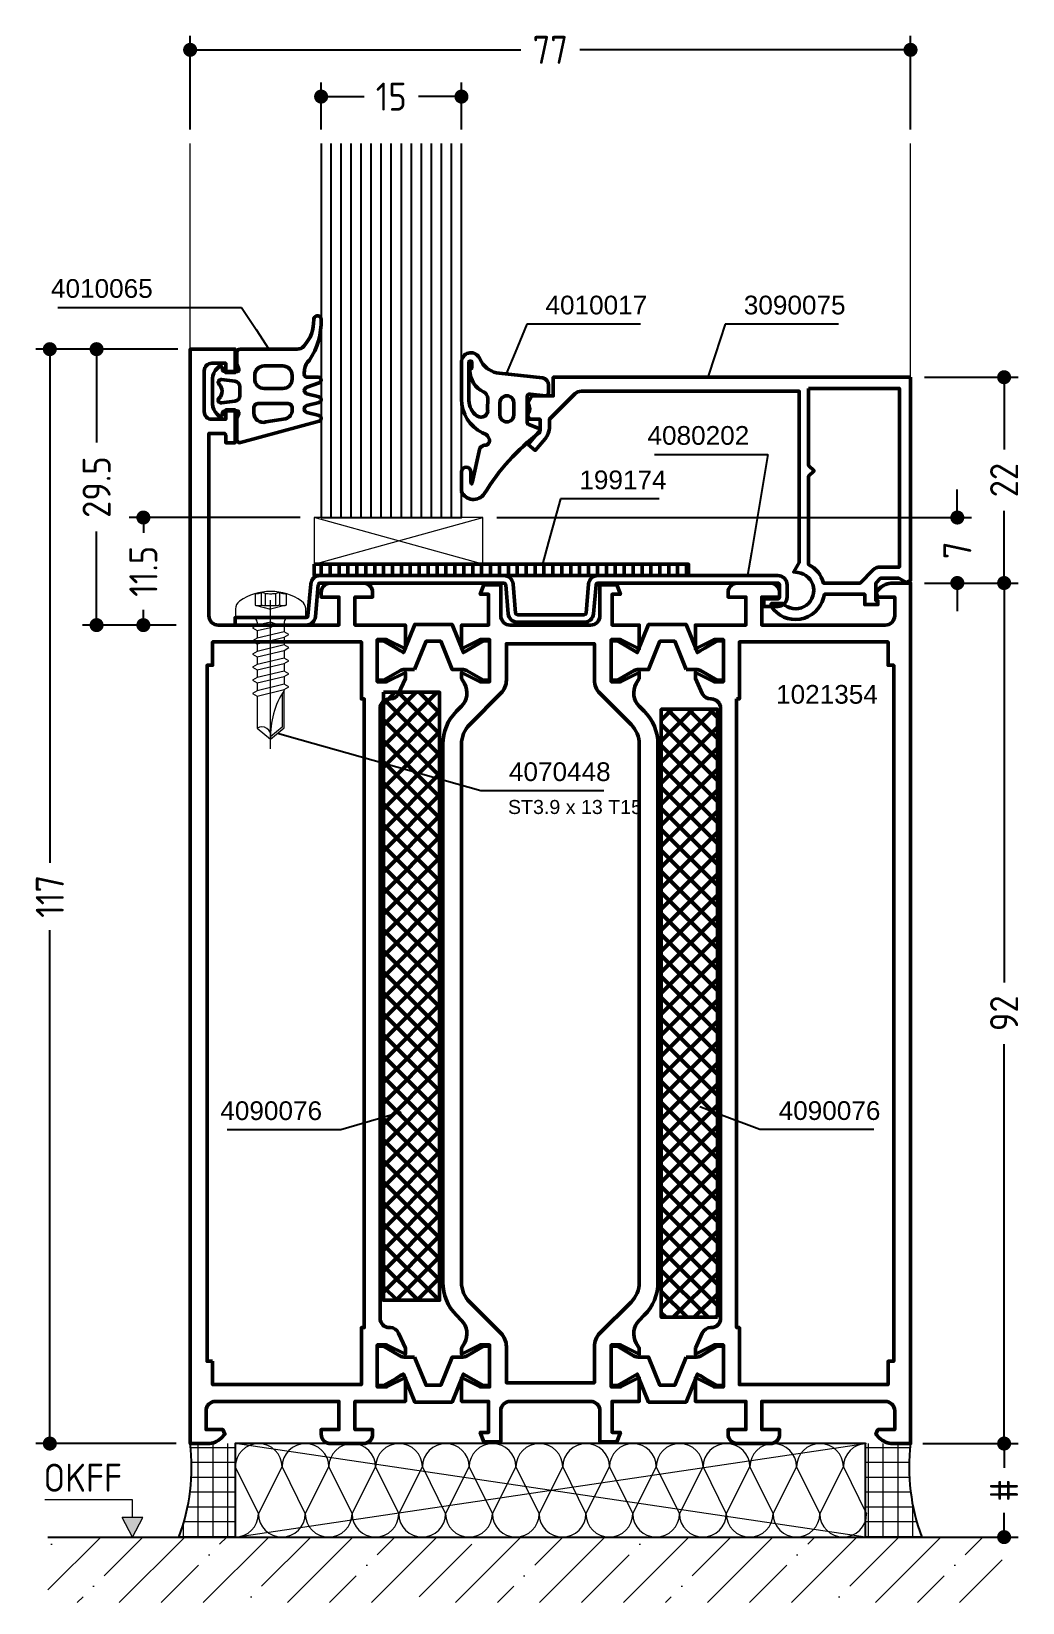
# Model space of a CAD drawing. Header units: millimetres. Extents: x 52 to 158, y 56 to 224.
import ezdxf

# ---------------------------------------------------------------- set-up
doc = ezdxf.new("R2010")
doc.units = ezdxf.units.MM
doc.linetypes.add('CENTER', pattern=[50.8, 31.75, -6.35, 6.35, -6.35])
doc.linetypes.add('HIDDEN', pattern=[9.525, 6.35, -3.175])
for name, color, linetype, lineweight in [('AM_5', 3, 'Continuous', 25), ('AM_C', 50, 'Continuous', 50), ('AM_S', 80, 'Continuous', 50), ('Cent3', 70, 'CENTER', 18), ('CHide4', 10, 'HIDDEN', 13), ('Cont2', 2, 'Continuous', 25), ('Cont3', 70, 'Continuous', 18), ('Cont4', 10, 'Continuous', 13)]:
    doc.layers.add(name, color=color, linetype=linetype, lineweight=lineweight)
doc.styles.add('HBS_DIMTEXTSTYLE', font='isocp.shx')
doc.styles.add('SWISSL', font='swissl.ttf')
doc.dimstyles.new('Konstruktionsschnitt 1-1$0', dxfattribs={"dimscale": 0, "dimtxt": 3, "dimasz": 1.5, "dimexe": 1.5, "dimexo": 1.5, "dimgap": 1.5, "dimtad": 0, "dimdsep": 46, "dimtxsty": 'HBS_DIMTEXTSTYLE', "dimblk": 'PUNKT', "dimcen": 0, "dimclrd": 3, "dimclre": 3, "dimclrt": 2, "dimadec": 1, "dimazin": 2, "dimtfac": 0.7, "dimtofl": 0, "dimtmove": 0, "dimatfit": 3, "dimfxl": 0, "dimtolj": 1, "dimtzin": 0, "dimarcsym": 0})

# ---------------------------------------------------------------- blocks, each defined once
blk = doc.blocks.new('ws4070448')
at = {"layer": 'Cent3', "ltscale": 0.5}
blk.add_lwpolyline([(0, -14.02), (0, 3.79)], dxfattribs=at)
at = {"layer": 'CHide4', "ltscale": 0.3}
for p, q in [((-0.97, 1.33), (-0.97, 2.72)), ((-0.56, 1.33), (-0.56, 2.61)), ((0.56, 1.33), (0.56, 2.61)), ((0.97, 1.33), (0.97, 2.72))]:
    blk.add_line(p, q, dxfattribs=at)
for points in [[(-1.65, 2.56), (-1.65, 1.33)], [(1.65, 2.56), (1.65, 1.33)], [(-1.65, 1.33), (0, 0.89)], [(1.65, 1.33), (0, 0.89)]]:
    blk.add_lwpolyline(points, dxfattribs=at)
for centre, radius, start, end in [((-1.59, 3.84), 1.28, 267.2848, 298.8872), ((0, 5.49), 2.94, 250.6988, 289.3012), ((1.59, 3.84), 1.28, 241.1128, 272.7152), ((-1.31, 2.49), 1.21, 253.6643, 286.3357), ((0, 11.41), 10.13, 264.4948, 275.5052), ((1.31, 2.49), 1.21, 253.6643, 286.3357)]:
    blk.add_arc(centre, radius, start, end, dxfattribs=at)
at = {"layer": 'Cont4'}
blk.add_lwpolyline([(3.32, 1.75, 0.314856), (-3.32, 1.75, 0.244912), (-3.75, 0.93), (-3.75, 0), (3.75, 0), (3.75, 0.93, 0.244912), (3.32, 1.75, 0.138291)], format="xyb", dxfattribs=at)
for points in [[(-1.95, -1.1), (-1.45, -1.39), (0, -1.04), (0.5, -0.67), (0, -0.47), (-1.45, -0.81)], [(-1.95, -2.5), (-1.45, -2.79), (1.45, -2.1), (1.95, -1.81), (1.45, -1.52), (-1.45, -2.21)], [(-1.95, -3.9), (-1.45, -4.19), (1.45, -3.5), (1.95, -3.21), (1.45, -2.92), (-1.45, -3.61)], [(-1.95, -5.3), (-1.45, -5.59), (1.45, -4.9), (1.95, -4.61), (1.45, -4.32), (-1.45, -5.01)], [(-1.95, -6.7), (-1.45, -6.99), (1.45, -6.3), (1.95, -6.01), (1.45, -5.72), (-1.45, -6.41)], [(-1.45, -8.39), (1.45, -7.7), (1.95, -7.41), (1.45, -7.12), (-1.45, -7.81), (-1.95, -8.1)]]:
    blk.add_lwpolyline(points, close=True, dxfattribs=at)
for points in [[(-1.45, -0.5), (-1.45, -0.81)], [(-1.45, -1.39), (-1.45, -2.21)], [(-1.45, -1.39), (-1.45, -2.21)], [(1.45, -0.5), (1.45, -1.52)], [(-1.45, -2.79), (-1.45, -3.61)], [(1.45, -2.1), (1.45, -2.92)], [(-1.45, -4.19), (-1.45, -5.01)], [(1.45, -3.5), (1.45, -4.32)], [(1.45, -4.9), (1.45, -5.72)], [(-1.45, -5.59), (-1.45, -6.41)], [(1.45, -6.3), (1.45, -7.12)], [(-1.45, -6.99), (-1.45, -7.81)], [(-1.45, -8.38), (-1.45, -11.81), (0, -13), (1.45, -11.79), (1.45, -7.7)], [(1.24, -8.17), (1.24, -11.7), (0.03, -12.71)]]:
    blk.add_lwpolyline(points, dxfattribs=at)
for centre, radius, start, end in [((-1.95, -0.5), 0.5, 0, 90), ((1.95, -0.5), 0.5, 90, 180), ((8.74, -12.6), 8.74, 146.5114, 182.6031), ((-0.95, -12.64), 0.965, 350.682, 121.1143)]:
    blk.add_arc(centre, radius, start, end, dxfattribs=at)
blk = doc.blocks.new('PUNKT')
at = {"color": 0, "linetype": 'Continuous'}
blk.add_line((-0.5, 0), (-1, 0), dxfattribs=at)
at = {"color": 0, "linetype": 'Continuous', "const_width": 0.5}
blk.add_lwpolyline([(-0.25, 0, 1), (0.25, 0, 1)], format="xyb", close=True, dxfattribs=at)
blk = doc.blocks.new('*D6')
at = {"layer": 'AM_5', "color": 3, "lineweight": -2, "transparency": 16777216}
for p, q in [((67.56, 190.32), (52.36, 190.32)), ((53.86, 188.82), (53.86, 135.42)), ((53.86, 74.82), (53.86, 128.22)), ((67.36, 73.32), (52.36, 73.32))]:
    blk.add_line(p, q, dxfattribs=at)
at = {"layer": 'AM_5', "color": 3, "lineweight": -2, "transparency": 16777216, "xscale": 1.5, "yscale": 1.5, "zscale": 1.5}
for p, rotation in [((53.86, 190.32), 90), ((53.86, 73.32), 270)]:
    blk.add_blockref('PUNKT', p, dxfattribs=dict(at, rotation=rotation))
at = {"layer": 'AM_5', "color": 2, "transparency": 16777216, "insert": (53.86, 131.82), "char_height": 3, "attachment_point": 5, "rotation": 90, "style": 'HBS_DIMTEXTSTYLE'}
blk.add_mtext('\\A1;117', dxfattribs=at)
blk = doc.blocks.new('*D7')
at = {"layer": 'AM_5', "color": 3, "lineweight": -2, "transparency": 16777216}
for p, q in [((147.36, 165.32), (157.36, 165.32)), ((155.86, 163.82), (155.86, 122.62)), ((155.86, 74.82), (155.86, 116.02)), ((147.36, 73.32), (157.36, 73.32))]:
    blk.add_line(p, q, dxfattribs=at)
at = {"layer": 'AM_5', "color": 3, "lineweight": -2, "transparency": 16777216, "xscale": 1.5, "yscale": 1.5, "zscale": 1.5}
for p, rotation in [((155.86, 165.32), 90), ((155.86, 73.32), 270)]:
    blk.add_blockref('PUNKT', p, dxfattribs=dict(at, rotation=rotation))
at = {"layer": 'AM_5', "color": 2, "transparency": 16777216, "insert": (155.86, 119.32), "char_height": 3, "attachment_point": 5, "rotation": 90, "style": 'HBS_DIMTEXTSTYLE'}
blk.add_mtext('\\A1;92', dxfattribs=at)
blk = doc.blocks.new('*S23')
at = {"layer": 'AM_5', "color": 3}
for p, q in [((118.49, 179.07), (130.62, 179.07)), ((130.62, 179.07), (128.85, 168.59))]:
    blk.add_line(p, q, dxfattribs=at)
at = {"layer": 'AM_5', "color": 3, "linetype": 'Continuous'}
blk.add_line((128.85, 168.59), (128.43, 166.12), dxfattribs=at)
at = {"layer": 'AM_5', "color": 2, "insert": (128.62, 180.07), "char_height": 2, "attachment_point": 9, "style": 'SWISSL'}
blk.add_mtext('4080202', dxfattribs=at)
blk = doc.blocks.new('*U5', base_point=(88.14, 149.04))
for p, q in [((89.21, 149.04), (89.21, 109.04)), ((90.28, 149.04), (90.28, 109.04)), ((91.35, 149.04), (91.35, 109.04)), ((92.42, 149.04), (92.42, 109.04)), ((93.5, 149.04), (93.5, 109.04)), ((94.57, 149.04), (94.57, 109.04)), ((95.64, 149.04), (95.64, 109.04)), ((96.71, 149.04), (96.71, 109.04)), ((97.78, 149.04), (97.78, 109.04)), ((98.85, 149.04), (98.85, 109.04)), ((99.92, 149.04), (99.92, 109.04)), ((101, 149.04), (101, 109.04)), ((102.07, 149.04), (102.07, 109.04))]:
    blk.add_line(p, q)
blk.add_lwpolyline([(88.14, 109.04), (88.14, 149.04), (103.14, 149.04), (103.14, 109.04)])
blk = doc.blocks.new('*D8')
at = {"layer": 'AM_5', "color": 3, "lineweight": -2, "transparency": 16777216}
for p, q in [((82.86, 213.82), (82.86, 218.82)), ((97.86, 213.82), (97.86, 218.82)), ((84.36, 217.32), (87.45, 217.32)), ((96.36, 217.32), (93.28, 217.32))]:
    blk.add_line(p, q, dxfattribs=at)
at = {"layer": 'AM_5', "color": 3, "lineweight": -2, "transparency": 16777216, "xscale": 1.5, "yscale": 1.5, "zscale": 1.5, "rotation": 180}
blk.add_blockref('PUNKT', (82.86, 217.32), dxfattribs=at)
at = {"layer": 'AM_5', "color": 3, "lineweight": -2, "transparency": 16777216, "xscale": 1.5, "yscale": 1.5, "zscale": 1.5}
blk.add_blockref('PUNKT', (97.86, 217.32), dxfattribs=at)
at = {"layer": 'AM_5', "color": 2, "transparency": 16777216, "insert": (90.36, 217.32), "char_height": 3, "attachment_point": 5, "style": 'HBS_DIMTEXTSTYLE'}
blk.add_mtext('\\A1;15', dxfattribs=at)
blk = doc.blocks.new('*D9')
at = {"layer": 'AM_5', "color": 3, "lineweight": -2, "transparency": 16777216}
for p, q in [((68.86, 213.82), (68.86, 223.82)), ((145.86, 213.82), (145.86, 223.82)), ((70.36, 222.32), (104.21, 222.32)), ((144.36, 222.32), (110.51, 222.32))]:
    blk.add_line(p, q, dxfattribs=at)
at = {"layer": 'AM_5', "color": 3, "lineweight": -2, "transparency": 16777216, "xscale": 1.5, "yscale": 1.5, "zscale": 1.5, "rotation": 180}
blk.add_blockref('PUNKT', (68.86, 222.32), dxfattribs=at)
at = {"layer": 'AM_5', "color": 3, "lineweight": -2, "transparency": 16777216, "xscale": 1.5, "yscale": 1.5, "zscale": 1.5}
blk.add_blockref('PUNKT', (145.86, 222.32), dxfattribs=at)
at = {"layer": 'AM_5', "color": 2, "transparency": 16777216, "insert": (107.36, 222.32), "char_height": 3, "attachment_point": 5, "style": 'HBS_DIMTEXTSTYLE'}
blk.add_mtext('\\A1;77', dxfattribs=at)
blk = doc.blocks.new('*D10')
at = {"layer": 'AM_5', "color": 3, "lineweight": -2, "transparency": 16777216}
for p, q in [((150.86, 173.82), (150.86, 175.32)), ((101.63, 172.32), (152.36, 172.32)), ((147.36, 165.32), (152.36, 165.32)), ((150.86, 163.82), (150.86, 162.32))]:
    blk.add_line(p, q, dxfattribs=at)
at = {"layer": 'AM_5', "color": 3, "lineweight": -2, "transparency": 16777216, "xscale": 1.5, "yscale": 1.5, "zscale": 1.5}
for p, rotation in [((150.86, 172.32), 270), ((150.86, 165.32), 90)]:
    blk.add_blockref('PUNKT', p, dxfattribs=dict(at, rotation=rotation))
at = {"layer": 'AM_5', "color": 2, "transparency": 16777216, "insert": (150.86, 168.82), "char_height": 3, "attachment_point": 5, "rotation": 90, "style": 'HBS_DIMTEXTSTYLE'}
blk.add_mtext('\\A1;7', dxfattribs=at)
blk = doc.blocks.new('*D11')
at = {"layer": 'AM_5', "color": 3, "lineweight": -2, "transparency": 16777216}
for p, q in [((147.36, 187.32), (157.36, 187.32)), ((155.86, 185.82), (155.86, 179.6)), ((155.86, 166.82), (155.86, 173.04)), ((147.36, 165.32), (157.36, 165.32))]:
    blk.add_line(p, q, dxfattribs=at)
at = {"layer": 'AM_5', "color": 3, "lineweight": -2, "transparency": 16777216, "xscale": 1.5, "yscale": 1.5, "zscale": 1.5}
for p, rotation in [((155.86, 187.32), 90), ((155.86, 165.32), 270)]:
    blk.add_blockref('PUNKT', p, dxfattribs=dict(at, rotation=rotation))
at = {"layer": 'AM_5', "color": 2, "transparency": 16777216, "insert": (155.86, 176.32), "char_height": 3, "attachment_point": 5, "rotation": 90, "style": 'HBS_DIMTEXTSTYLE'}
blk.add_mtext('\\A1;22', dxfattribs=at)
blk = doc.blocks.new('*S24')
at = {"layer": 'AM_5', "color": 3}
for p, q in [((108.46, 174.32), (107.18, 169.73)), ((118.98, 174.32), (108.46, 174.32))]:
    blk.add_line(p, q, dxfattribs=at)
at = {"layer": 'AM_5', "color": 3, "linetype": 'Continuous'}
blk.add_line((107.18, 169.73), (106.51, 167.32), dxfattribs=at)
at = {"layer": 'AM_5', "color": 2, "insert": (110.46, 175.32), "char_height": 2, "attachment_point": 7, "style": 'SWISSL'}
blk.add_mtext('199174', dxfattribs=at)
blk = doc.blocks.new('*S25')
at = {"layer": 'AM_5', "color": 3}
for p, q in [((104.84, 193.01), (103.59, 189.98)), ((116.99, 193.01), (104.84, 193.01))]:
    blk.add_line(p, q, dxfattribs=at)
at = {"layer": 'AM_5', "color": 3, "linetype": 'Continuous'}
blk.add_line((103.59, 189.98), (102.64, 187.67), dxfattribs=at)
at = {"layer": 'AM_5', "color": 2, "insert": (106.84, 194.01), "char_height": 2, "attachment_point": 7, "style": 'SWISSL'}
blk.add_mtext('4010017', dxfattribs=at)
blk = doc.blocks.new('*S26')
at = {"layer": 'AM_5', "color": 3}
for p, q in [((126.04, 193.01), (124.96, 189.7)), ((138.17, 193.01), (126.04, 193.01))]:
    blk.add_line(p, q, dxfattribs=at)
at = {"layer": 'AM_5', "color": 3, "linetype": 'Continuous'}
blk.add_line((124.96, 189.7), (124.18, 187.32), dxfattribs=at)
at = {"layer": 'AM_5', "color": 2, "insert": (128.04, 194.01), "char_height": 2, "attachment_point": 7, "style": 'SWISSL'}
blk.add_mtext('3090075', dxfattribs=at)
blk = doc.blocks.new('*S27')
at = {"layer": 'AM_5', "color": 3}
for p, q in [((54.73, 194.78), (74.36, 194.78)), ((74.36, 194.78), (75.91, 192.41))]:
    blk.add_line(p, q, dxfattribs=at)
at = {"layer": 'AM_5', "color": 3, "linetype": 'Continuous'}
blk.add_line((75.91, 192.41), (77.28, 190.32), dxfattribs=at)
at = {"layer": 'AM_5', "color": 2, "insert": (64.86, 195.78), "char_height": 2, "attachment_point": 9, "style": 'SWISSL'}
blk.add_mtext('4010065', dxfattribs=at)
blk = doc.blocks.new('*S28')
at = {"layer": 'AM_5', "color": 3, "linetype": 'Continuous'}
blk.add_line((80.59, 148.55), (78.19, 149.23), dxfattribs=at)
at = {"layer": 'AM_5', "color": 3}
for p, q in [((99.93, 143.12), (80.59, 148.55)), ((113.08, 143.12), (99.93, 143.12))]:
    blk.add_line(p, q, dxfattribs=at)
at = {"layer": 'AM_5', "color": 2, "insert": (102.93, 144.12), "char_height": 2, "attachment_point": 7, "style": 'SWISSL'}
blk.add_mtext('4070448', dxfattribs=at)
blk = doc.blocks.new('*D12')
at = {"layer": 'AM_5', "color": 3, "lineweight": -2, "transparency": 16777216}
for p, q in [((80.63, 172.32), (62.36, 172.32)), ((63.86, 170.82), (63.86, 170.68)), ((63.86, 162.32), (63.86, 162.46)), ((67.36, 160.82), (62.36, 160.82))]:
    blk.add_line(p, q, dxfattribs=at)
at = {"layer": 'AM_5', "color": 3, "lineweight": -2, "transparency": 16777216, "xscale": 1.5, "yscale": 1.5, "zscale": 1.5}
for p, rotation in [((63.86, 172.32), 90), ((63.86, 160.82), 270)]:
    blk.add_blockref('PUNKT', p, dxfattribs=dict(at, rotation=rotation))
at = {"layer": 'AM_5', "color": 2, "transparency": 16777216, "insert": (63.86, 166.57), "char_height": 3, "attachment_point": 5, "rotation": 90, "style": 'HBS_DIMTEXTSTYLE'}
blk.add_mtext('\\A1;11.5', dxfattribs=at)
blk = doc.blocks.new('*D13')
at = {"layer": 'AM_5', "color": 3, "lineweight": -2, "transparency": 16777216}
for p, q in [((67.36, 190.32), (57.36, 190.32)), ((58.86, 188.82), (58.86, 180.33)), ((58.86, 162.32), (58.86, 170.82)), ((67.36, 160.82), (57.36, 160.82))]:
    blk.add_line(p, q, dxfattribs=at)
at = {"layer": 'AM_5', "color": 3, "lineweight": -2, "transparency": 16777216, "xscale": 1.5, "yscale": 1.5, "zscale": 1.5}
for p, rotation in [((58.86, 190.32), 90), ((58.86, 160.82), 270)]:
    blk.add_blockref('PUNKT', p, dxfattribs=dict(at, rotation=rotation))
at = {"layer": 'AM_5', "color": 2, "transparency": 16777216, "insert": (58.86, 175.57), "char_height": 3, "attachment_point": 5, "rotation": 90, "style": 'HBS_DIMTEXTSTYLE'}
blk.add_mtext('\\A1;29.5', dxfattribs=at)
blk = doc.blocks.new('ZAHL links')
at = {"layer": 'AM_5', "color": 2, "style": 'SWISSL'}
blk.add_attdef('XXX', (1.85, -2.5), '', height=1.5, dxfattribs=at)
blk = doc.blocks.new('*S29')
at = {"layer": 'AM_5', "color": 3, "linetype": 'Continuous'}
blk.add_line((125.67, 108.43), (123.33, 109.31), dxfattribs=at)
at = {"layer": 'AM_5', "color": 3}
for p, q in [((129.76, 106.89), (125.67, 108.43)), ((141.92, 106.89), (129.76, 106.89))]:
    blk.add_line(p, q, dxfattribs=at)
at = {"layer": 'AM_5', "color": 2, "insert": (131.76, 107.89), "char_height": 2, "attachment_point": 7, "style": 'SWISSL'}
blk.add_mtext('4090076', dxfattribs=at)
blk = doc.blocks.new('*S30')
at = {"layer": 'AM_5', "color": 3}
for p, q in [((84.96, 106.88), (89, 108.09)), ((72.81, 106.88), (84.96, 106.88))]:
    blk.add_line(p, q, dxfattribs=at)
at = {"layer": 'AM_5', "color": 3, "linetype": 'Continuous'}
blk.add_line((89, 108.09), (91.4, 108.8), dxfattribs=at)
at = {"layer": 'AM_5', "color": 2, "insert": (82.96, 107.88), "char_height": 2, "attachment_point": 9, "style": 'SWISSL'}
blk.add_mtext('4090076', dxfattribs=at)
blk = doc.blocks.new('*D22')
at = {"layer": 'AM_5', "color": 3, "lineweight": -2, "transparency": 16777216}
for p, q in [((147.16, 73.32), (157.36, 73.32)), ((155.86, 71.82), (155.86, 70.72)), ((155.86, 64.82), (155.86, 65.92)), ((147.16, 63.32), (157.36, 63.32))]:
    blk.add_line(p, q, dxfattribs=at)
at = {"layer": 'AM_5', "color": 3, "lineweight": -2, "transparency": 16777216, "xscale": 1.5, "yscale": 1.5, "zscale": 1.5}
for p, rotation in [((155.86, 73.32), 90), ((155.86, 63.32), 270)]:
    blk.add_blockref('PUNKT', p, dxfattribs=dict(at, rotation=rotation))
at = {"layer": 'AM_5', "color": 2, "transparency": 16777216, "insert": (155.86, 68.32), "char_height": 3, "attachment_point": 5, "rotation": 90, "style": 'HBS_DIMTEXTSTYLE'}
blk.add_mtext('\\A1;#', dxfattribs=at)
blk = doc.blocks.new('WI3090075')
for points in [[(0, 22), (0, 0.3), (-0.45, 0.04), (-1.25, 0.5), (-3.2, 0.5), (-3.7, 0), (-3.7, -1.9), (-3.5, -1.9), (-3.5, -2.3), (-4.9, -2.3), (-4.9, -1.2), (-9.2, -1.2), (-9.3, -1.57, -0.652679), (-14.9, -2.49), (-14.9, -2.2), (-13.66, -2.2, 1.382111), (-12.04, 1.13), (-12.48, 1.19), (-11.9, 2.2), (-11.9, 20.5), (-35.19, 20.5, 0.198912), (-35.89, 20.21), (-38.6, 17.5), (-38.6, 16.71, -0.176327), (-39.07, 15.43), (-40.12, 14.18), (-40.88, 14.82), (-39.6, 16.35), (-39.6, 17.5), (-40.7, 17.5), (-40.93, 17.99, 0.339409), (-40.9, 19.21), (-40.5, 20), (-38.2, 20), (-38.2, 22), (0, 22)], [(-10.9, 20.8), (-10.9, 12.58), (-10.32, 12), (-10.9, 11.42), (-10.9, 1.97, -0.213458), (-9.31, 0), (-5.4, 0), (-3.99, 1.41, -0.198912), (-3.28, 1.7), (-1.2, 1.7), (-1.2, 20.8), (-10.9, 20.8)]]:
    blk.add_lwpolyline(points, format="xyb", close=True)
blk = doc.blocks.new('WI1021354')
for points in [[(3.6, 108), (2, 108), (2, 88.5, 0.414214), (3, 87.5), (15.9, 87.5), (15.9, 90.5), (14, 90.5), (14, 91, -0.414214), (15, 92), (18.5, 92, -0.414214), (19.5, 91), (19.5, 90.5), (17.6, 90.5), (17.6, 87.5), (23, 87.5), (23, 84.95), (21, 85.95), (20, 85.95), (20, 81.45), (21, 81.45), (23, 82.45), (23, 81.8), (22.27, 80.19, -0.294108), (21.36, 79.6), (21.3, 79.6, 0.414214), (20.3, 78.6), (20.3, 13.4, 0.414214), (21.3, 12.4), (21.36, 12.4, -0.294108), (22.27, 11.81), (23, 10.2), (23, 9.55), (21, 10.55), (20, 10.55), (20, 6.05), (21, 6.05), (23, 7.05), (23, 4.5), (17.6, 4.5), (17.6, 1.5), (19.5, 1.5), (19.5, 1, -0.414214), (18.5, 0), (15, 0, -0.414214), (14, 1), (14, 1.5), (15.9, 1.5), (15.9, 4.5), (2.7, 4.5, 0.414214), (1.7, 3.5), (1.7, 1.5), (3.5, 1.5), (3.71, 0.99), (3.31, 0.59, -0.198912), (1.9, 0), (0, 0), (0, 117), (4.8, 117), (4.8, 114.5), (3.8, 114.5), (3.8, 115.5), (2.3, 115.5, 0.414214), (1.5, 114.7), (1.5, 110.3, 0.414214), (2.3, 109.5), (3.8, 109.5), (3.8, 110.5), (4.8, 110.5), (4.8, 107), (3.8, 107), (3.8, 107.8, 0.414214), (3.6, 108)], [(34.2, 87.5), (42.8, 87.5, 0.414214), (43.8, 88.5), (43.8, 91.8), (45.62, 91.8), (45.99, 90.8), (45.1, 90.8), (45.1, 87.5), (48, 87.5), (48, 84.95), (46, 85.95), (45, 85.95), (45, 81.45), (46, 81.45), (48, 82.45), (48, 81.8), (47.68, 81.25, 0.339454), (48, 78.83), (48.54, 78.29, -0.198912), (50, 74.76), (50, 17.24, -0.198912), (48.54, 13.71), (48, 13.17, 0.339454), (47.68, 10.75), (48, 10.2), (48, 9.55), (46, 10.55), (45, 10.55), (45, 6.05), (46, 6.05), (48, 7.05), (48, 4.5), (45.1, 4.5), (45.1, 1.2), (45.99, 1.2), (45.62, 0.2), (43.8, 0.2), (43.8, 3.5, 0.414214), (42.8, 4.5), (34.2, 4.5, 0.414214), (33.2, 3.5), (33.2, 0.2), (31.38, 0.2), (31.01, 1.2), (31.9, 1.2), (31.9, 4.5), (29, 4.5), (29, 7.05), (31, 6.05), (32, 6.05), (32, 10.55), (31, 10.55), (29, 9.55), (29, 10.2), (29.32, 10.75, 0.339454), (29, 13.17), (28.46, 13.71, -0.198912), (27, 17.24), (27, 74.76, -0.198912), (28.46, 78.29), (29, 78.83, 0.339454), (29.32, 81.25), (29, 81.8), (29, 82.45), (31, 81.45), (32, 81.45), (32, 85.95), (31, 85.95), (29, 84.95), (29, 87.5), (31.9, 87.5), (31.9, 90.8), (31.01, 90.8), (31.38, 91.8), (33.2, 91.8), (33.2, 88.5, 0.414214)], [(54, 10.2), (54, 9.55), (56, 10.55), (57, 10.55), (57, 6.05), (56, 6.05), (54, 7.05), (54, 4.5), (59.4, 4.5), (59.4, 1.5), (57.5, 1.5), (57.5, 1, 0.414214), (58.5, 0), (62, 0, 0.414214), (63, 1), (63, 1.5), (61.1, 1.5), (61.1, 4.5), (74.3, 4.5, -0.414214), (75.3, 3.5), (75.3, 1.5), (73.5, 1.5), (73.29, 0.99), (73.69, 0.59, 0.198912), (75.1, 0), (77, 0), (77, 92), (75.1, 92, 0.198912), (73.69, 91.41), (73.29, 91.01), (73.5, 90.5), (75.3, 90.5), (75.3, 88.5, -0.414214), (74.3, 87.5), (61.1, 87.5), (61.1, 90.5), (63, 90.5), (63, 91, 0.414214), (62, 92), (58.5, 92, 0.414214), (57.5, 91), (57.5, 90.5), (59.4, 90.5), (59.4, 87.5), (54, 87.5), (54, 84.95), (56, 85.95), (57, 85.95), (57, 81.45), (56, 81.45), (54, 82.45), (54, 81.8), (54.73, 80.19, 0.294108), (55.64, 79.6), (55.7, 79.6, -0.414214), (56.7, 78.6), (56.7, 13.4, -0.414214), (55.7, 12.4), (55.64, 12.4, 0.294108), (54.73, 11.81), (54, 10.2)], [(23.99, 82.75), (22.87, 82.75, 0.131652), (22.47, 82.64), (20.66, 81.6), (20, 81.6), (20, 85.8), (20.66, 85.8), (22, 85.03), (22.49, 84.74), (22.79, 84.57), (24, 87.58), (28, 87.58), (29.21, 84.57), (31.34, 85.8), (32, 85.8), (32, 81.6), (31.34, 81.6), (29.53, 82.64, 0.131652), (29.13, 82.75), (28.01, 82.75), (26.79, 85.78), (25.21, 85.78)], [(53.01, 82.75), (54.13, 82.75, -0.131652), (54.53, 82.64), (56.34, 81.6), (57, 81.6), (57, 85.8), (56.34, 85.8), (55, 85.03), (54.51, 84.74), (54.21, 84.57), (53, 87.58), (49, 87.58), (47.79, 84.57), (45.66, 85.8), (45, 85.8), (45, 81.6), (45.66, 81.6), (47.47, 82.64, -0.131652), (47.87, 82.75), (48.99, 82.75), (50.21, 85.78), (51.79, 85.78)], [(29, 17.24, 0.198912), (29.88, 15.12), (33.21, 11.79, -0.198912), (33.8, 10.37), (33.8, 6.5), (43.2, 6.5), (43.2, 10.37, -0.198912), (43.79, 11.79), (47.12, 15.12, 0.198912), (48, 17.24), (48, 74.76, 0.198912), (47.12, 76.88), (43.79, 80.21, -0.198912), (43.2, 81.63), (43.2, 85.5), (33.8, 85.5), (33.8, 81.63, -0.198912), (33.21, 80.21), (29.88, 76.88, 0.198912), (29, 74.76)], [(23.99, 9.25), (22.87, 9.25, -0.131652), (22.47, 9.36), (20.66, 10.4), (20, 10.4), (20, 6.2), (20.66, 6.2), (22, 6.97), (22.49, 7.26), (22.79, 7.43), (24, 4.43), (28, 4.43), (29.21, 7.43), (31.34, 6.2), (32, 6.2), (32, 10.4), (31.34, 10.4), (29.53, 9.36, -0.131652), (29.13, 9.25), (28.01, 9.25), (26.79, 6.23), (25.21, 6.23)], [(53.01, 9.25), (54.13, 9.25, 0.131652), (54.53, 9.36), (56.34, 10.4), (57, 10.4), (57, 6.2), (56.34, 6.2), (55, 6.97), (54.51, 7.26), (54.21, 7.43), (53, 4.43), (49, 4.43), (47.79, 7.43), (45.66, 6.2), (45, 6.2), (45, 10.4), (45.66, 10.4), (47.47, 9.36, 0.131652), (47.87, 9.25), (48.99, 9.25), (50.21, 6.23), (51.79, 6.23)]]:
    blk.add_lwpolyline(points, format="xyb", close=True)
for points in [[(2.4, 8.8), (1.8, 8.8), (1.8, 83.2), (2.4, 83.2), (2.4, 85.7), (18.3, 85.7), (18.3, 79.6), (18.6, 79.6), (18.6, 12.4), (18.3, 12.4), (18.3, 6.3), (2.4, 6.3), (2.4, 8.8)], [(58.4, 79.6), (58.7, 79.6), (58.7, 85.7), (74.6, 85.7), (74.6, 83.2), (75.2, 83.2), (75.2, 8.8), (74.6, 8.8), (74.6, 6.3), (58.7, 6.3), (58.7, 12.4), (58.4, 12.4), (58.4, 79.6)]]:
    blk.add_lwpolyline(points, close=True)
blk = doc.blocks.new('WI199174')
h = blk.add_hatch()
h.set_pattern_fill('LINE', color=256, scale=0.3, angle=90)
h.paths.add_polyline_path([(0, 1.2), (0, 0), (40, 0), (40, 1.2)])
blk.add_lwpolyline([(0, 1.2), (0, 0), (40, 0), (40, 1.2)], close=True)
blk = doc.blocks.new('WI4010017')
for points in [[(-3.46, 2.42, -0.240056), (-5.37, 3.66), (-5.63, 4.12, 0.767327), (-7.5, 3.62), (-7.5, -0.35, 0.286745), (-5.25, -3.94), (-4.85, -4.14, -0.149451), (-4.72, -4.26), (-4.57, -4.53, -0.57735), (-5, -5.28), (-5.12, -5.28), (-5.16, -5.31, 0.158399), (-5.55, -5.6), (-6.36, -9.28, -0.113567), (-6.42, -9.4, -0.190093), (-6.5, -9.19), (-6.5, -8.12, 1), (-7.5, -8.12), (-7.5, -10.18, 0.009709), (-7.5, -10.22, 0.587918), (-5.07, -10.47, -0.09166), (0.81, -3.93, 0.553622), (0.7, -3.44), (-0.3, -3.07, -0.315299), (-0.5, -2.79), (-0.5, -0.1, -0.449698), (-0.16, 0.2), (1.46, 0, 0.449698), (1.8, 0.3), (1.8, 1.16, 0.354573), (1.17, 1.94), (-3.46, 2.42)], [(-4.7, -0.28, 0.292811), (-5.16, 0.44, -0.290987), (-6.6, 2.71), (-6.6, 2.92), (-6.5, 2.92, 0.414214), (-6.4, 3.02), (-6.4, 3.62, 0.414214), (-6.5, 3.72), (-6.6, 3.72, 0.414214), (-6.7, 3.62), (-6.7, -0.48, 0.244698), (-5.85, -2.12), (-5.8, -2.15, 0.673804), (-4.71, -1.45), (-4.7, -0.28)], [(-1.91, -0.73, 1.006711), (-3.4, -0.73), (-3.4, -2.03, 1.006711), (-1.91, -2.03), (-1.91, -0.73)], [(-1.91, -0.73, 1.006711), (-3.4, -0.73), (-3.4, -2.03, 1.006711), (-1.91, -2.03), (-1.91, -0.73)]]:
    blk.add_lwpolyline(points, format="xyb", close=True)
blk = doc.blocks.new('WI4010065')
for points in [[(0.3, 0, 0.414214), (0, -0.3), (0, -1.62), (0.19, -2.13, -0.520567), (0, -2.4), (-1.33, -2.4, -0.36397), (-1.53, -2.23), (-1.58, -1.97, 0.594937), (-1.91, -1.85), (-2.12, -2.05, 0.208), (-2.6, -3.15), (-2.6, -5.85, 0.208), (-2.12, -6.95), (-1.91, -7.15, 0.594937), (-1.58, -7.03), (-1.53, -6.77, -0.36397), (-1.33, -6.6), (0, -6.6, -0.520567), (0.19, -6.87), (0, -7.38), (0, -9.7, 0.505497), (0.39, -9.99), (8.79, -7.69, 0.751737), (8.78, -7.11), (7.47, -6.76, -0.767327), (7.47, -6.04), (8.78, -5.69, 0.767327), (8.78, -5.11), (7.46, -4.76, -0.767327), (7.46, -4.08), (8.78, -3.59, 0.876976), (8.7, -3), (7.5, -3, -0.414214), (7.2, -2.7), (7.2, -2.48, -0.051818), (7.23, -2.17, -0.225446), (7.75, -1.18, 0.150709), (9, 3.17, 1.016945), (8.2, 3.15, -0.195341), (7.16, 0.33, -0.211259), (6.42, 0)], [(0.3, -4.98), (0.3, -4.02, 0.378866), (-0.23, -3.43), (-1.66, -3.25, 0.717695), (-1.91, -3.76, -0.421053), (-1.91, -5.24, 0.717695), (-1.66, -5.75), (-0.23, -5.57, 0.378866)], [(4.9, -1.8, -0.414214), (5.9, -2.8), (5.9, -3.2, -0.414214), (4.9, -4.2), (2.9, -4.2, -0.414214), (1.9, -3.2), (1.9, -2.8, -0.414214), (2.9, -1.8)], [(5.4, -5.8, -0.414214), (5.9, -6.3), (5.9, -6.49, -0.328465), (5.2, -7.44), (3.1, -7.78, -0.505497), (1.8, -6.83), (1.8, -6.3, -0.414214), (2.3, -5.8)]]:
    blk.add_lwpolyline(points, format="xyb", close=True)
blk = doc.blocks.new('WI4080202')
blk.add_lwpolyline([(-48.32, -0.18), (-48.61, -3.59, -0.388879), (-49.61, -4.5), (-57.2, -4.5), (-57.2, -3.7), (-49.61, -3.7, 0.388879), (-49.41, -3.52), (-49.11, -0.11, -0.388879), (-48.12, 0.8), (-28.48, 0.8, -0.388879), (-27.49, -0.11), (-27.22, -3.22, 0.388879), (-27.02, -3.4), (-19.88, -3.4, 0.388879), (-19.68, -3.22), (-19.41, -0.11, -0.388879), (-18.42, 0.8), (0.8, 0.8, -0.414214), (1.8, -0.2), (1.8, -1.5, -0.414214), (0.8, -2.5), (-0.7, -2.5), (-0.7, -1.7), (0.8, -1.7, 0.414214), (1, -1.5), (1, -0.2, 0.414214), (0.8, 0), (-18.42, 0, 0.388879), (-18.62, -0.18), (-18.89, -3.29, -0.388879), (-19.88, -4.2), (-27.02, -4.2, -0.388879), (-28.01, -3.29), (-28.28, -0.18, 0.388879), (-28.48, 0), (-48.12, 0, 0.388879), (-48.32, -0.18)], format="xyb", close=True)
blk = doc.blocks.new('WI4090076')
h = blk.add_hatch()
h.set_pattern_fill('ANSI37', color=256, scale=0.5)
h.paths.add_polyline_path([(32.5, 0.35), (32.5, 6.35), (-32.5, 6.35), (-32.5, 0.35)])
blk.add_lwpolyline([(32.5, 6.35), (32.5, 0.35), (-32.5, 0.35), (-32.5, 6.35), (32.5, 6.35)], close=True)

msp = doc.modelspace()

# ---------------------------------------------------------------- hatches: boundary and pattern name
at = {"layer": 'Cont3'}
h = msp.add_hatch(dxfattribs=at)
h.set_pattern_fill('ANSI37', color=256, scale=0.5, angle=45)
h.set_pattern_definition([(90, (-171.581, 3.0575), (-1.5875, 3e-16), []), (180, (-171.581, 3.0575), (-3e-16, -1.5875), [])])
h.paths.add_polyline_path([(73.664, 73.321), (68.864, 73.321, -0.1205034), (67.662, 63.321), (73.664, 63.321)])
h = msp.add_hatch(dxfattribs=at)
h.set_pattern_fill('ANSI37', color=256, scale=0.5, angle=45)
h.set_pattern_definition([(90, (-171.381, 3.0575), (-1.5875, 3e-16), []), (180, (-171.381, 3.0575), (-3e-16, -1.5875), [])])
h.paths.add_polyline_path([(141.064, 73.321), (145.864, 73.321, 0.1205034), (147.065, 63.321), (141.064, 63.321)])
msp.add_hatch(color=256, dxfattribs=at).paths.add_polyline_path([(61.602, 65.416), (63.791, 65.416), (62.696, 63.321)])
h = msp.add_hatch(dxfattribs=at)
h.set_pattern_fill('ANSI35', color=256)
h.set_pattern_definition([(45, (-171.581, 3.0575), (-4.49013, 4.49013), []), (45, (-167.091, 3.0575), (-4.49013, 4.49013), [7.9375, -1.5875, 0, -1.5875])])
h.paths.add_polyline_path([(155.664, 63.321), (53.664, 63.321), (53.664, 56.321), (155.664, 56.321)])

# ---------------------------------------------------------------- linework, layer by layer
at = {"layer": 'Cont2'}
msp.add_line((53.664, 63.321), (155.664, 63.321), dxfattribs=at)
msp.add_lwpolyline([(73.663, 63.321), (141.036, 63.321), (141.036, 73.321), (73.663, 73.321), (73.663, 63.321)], dxfattribs=at)
for centre, start, end in [((47.818, 70.777), 339.40746, 6.89229), ((166.909, 70.777), 173.10771, 200.59254)]:
    msp.add_arc(centre, 21.199, start, end, dxfattribs=at)
at = {"layer": 'Cont3'}
for p, q in [((68.865, 190.321), (68.865, 212.321)), ((145.865, 186.721), (145.865, 212.321)), ((62.696, 67.321), (53.329, 67.321)), ((62.696, 65.416), (62.696, 67.321)), ((62.696, 63.321), (61.602, 65.416)), ((63.791, 65.416), (61.602, 65.416)), ((62.696, 63.321), (63.791, 65.416))]:
    msp.add_line(p, q, dxfattribs=at)
for points in [[(82.131, 167.321), (100.131, 167.321), (100.131, 172.321), (82.131, 172.321), (82.131, 167.321)], [(73.685, 70.821), (76.163, 65.821), (78.685, 70.821)], [(78.685, 70.821), (81.163, 65.821)], [(81.163, 65.821), (83.685, 70.821)], [(83.685, 70.821), (86.163, 65.821)], [(86.163, 65.821), (88.685, 70.821)], [(88.685, 70.821), (91.163, 65.821)], [(91.163, 65.821), (93.685, 70.821)], [(93.685, 70.821), (96.163, 65.821)], [(96.163, 65.821), (98.685, 70.821)], [(98.685, 70.821), (101.163, 65.821)], [(101.163, 65.821), (103.685, 70.821)], [(103.685, 70.821), (106.163, 65.821)], [(106.163, 65.821), (108.685, 70.821)], [(108.685, 70.821), (111.163, 65.821)], [(111.163, 65.821), (113.685, 70.821)], [(113.685, 70.821), (116.163, 65.821)], [(116.163, 65.821), (118.685, 70.821)], [(118.685, 70.821), (121.163, 65.821)], [(121.163, 65.821), (123.685, 70.821)], [(123.685, 70.821), (126.163, 65.821)], [(126.163, 65.821), (128.685, 70.821)], [(128.685, 70.821), (131.163, 65.821)], [(131.163, 65.821), (133.685, 70.821)], [(133.685, 70.821), (136.163, 65.821)], [(136.163, 65.821), (138.685, 70.821)], [(138.685, 70.821), (141.163, 65.821)]]:
    msp.add_lwpolyline(points, dxfattribs=at)
for centre, start, end in [((76.185, 70.821), 0, 180), ((81.185, 70.821), 0, 180), ((86.185, 70.821), 0, 180), ((91.185, 70.821), 0, 180), ((96.185, 70.821), 0, 180), ((101.185, 70.821), 0, 180), ((106.185, 70.821), 0, 180), ((111.185, 70.821), 0, 180), ((116.185, 70.821), 0, 180), ((121.185, 70.821), 0, 180), ((126.185, 70.821), 0, 180), ((131.185, 70.821), 0, 180), ((136.185, 70.821), 0, 180), ((141.185, 70.821), 90.7453, 180), ((73.663, 65.821), 270, 0), ((78.663, 65.821), 180, 0), ((83.663, 65.821), 180, 0), ((88.663, 65.821), 180, 0), ((93.663, 65.821), 180, 0), ((98.663, 65.821), 180, 0), ((103.663, 65.821), 180, 0), ((108.663, 65.821), 180, 0), ((113.663, 65.821), 180, 0), ((118.663, 65.821), 180, 0), ((123.663, 65.821), 180, 0), ((128.663, 65.821), 180, 0), ((133.663, 65.821), 180, 0), ((138.663, 65.821), 180, 0)]:
    msp.add_arc(centre, 2.5, start, end, dxfattribs=at)
at = {"layer": 'Cont4'}
for points in [[(82.131, 167.321), (100.131, 172.321)], [(100.131, 167.321), (82.131, 172.321)], [(73.663, 63.321), (141.036, 73.321)], [(141.036, 63.321), (73.663, 73.321)]]:
    msp.add_lwpolyline(points, dxfattribs=at)

# ---------------------------------------------------------------- block references
msp.add_blockref('ws4070448', (77.46, 161.621))
at = {"layer": 'AM_5'}
for name in ['*S27', '*S25', '*S26', '*S23', '*S24', '*S28', '*S30', '*S29']:
    msp.add_blockref(name, (0, 0), dxfattribs=at)
at = {"layer": 'AM_C'}
for name, p in [('WI4010065', (73.865, 190.321)), ('WI4010017', (105.365, 185.321)), ('WI199174', (82.131, 166.121)), ('WI4080202', (130.865, 165.321))]:
    msp.add_blockref(name, p, dxfattribs=at)
for p, rotation in [((95.864, 121.136), 89.99999999999999), ((118.864, 119.321), 270)]:
    msp.add_blockref('WI4090076', p, dxfattribs=dict(at, rotation=rotation))
at = {"layer": 'AM_S'}
for name, p in [('WI1021354', (68.864, 73.321)), ('WI3090075', (145.865, 165.321))]:
    msp.add_blockref(name, p, dxfattribs=at)
at = {"layer": 'Cont2', "xscale": -1, "rotation": 180}
msp.add_blockref('*U5', (82.863, 172.321), dxfattribs=at)
at = {"layer": 'Cont3'}
msp.add_blockref('ZAHL links', (100.98, 143.125), dxfattribs=at).add_auto_attribs({'XXX': 'ST3.9 x 13 T15'})

# ---------------------------------------------------------------- texts
at = {"layer": 'AM_5', "color": 2}
for s, insert, char_height, attachment_point, style in [('1021354', (142.365, 154.421), 2, 3, 'SWISSL'), ('OKFF', (57.388, 69.667), 3, 5, 'HBS_DIMTEXTSTYLE')]:
    msp.add_mtext(s, dxfattribs=dict(at, insert=insert, char_height=char_height, attachment_point=attachment_point, style=style))

# ---------------------------------------------------------------- dimensions: what is measured, and where the dimension line sits
at = {"layer": 'AM_5'}
for base, p1, p2, picture, middle in [((145.865, 222.321), (68.865, 212.321), (145.865, 212.321), '*D9', (107.365, 222.321)), ((97.863, 217.321), (82.863, 212.321), (97.863, 212.321), '*D8', (90.363, 217.321))]:
    dim = msp.add_linear_dim(base=base, p1=p1, p2=p2, dimstyle='Konstruktionsschnitt 1-1$0', override={"dimscale": 1}, dxfattribs=at)
    dim.commit()
    dim.dimension.update_dxf_attribs({"geometry": picture, "text_midpoint": middle})
for base, p1, p2, angle, picture, middle in [((53.865, 190.321), (68.864, 73.321), (69.065, 190.321), 90, '*D6', (53.865, 131.821)), ((58.865, 190.321), (68.864, 160.82), (68.865, 190.321), 270, '*D13', (58.865, 175.571)), ((155.865, 187.321), (145.865, 165.321), (145.865, 187.321), 270, '*D11', (155.865, 176.321)), ((155.865, 165.321), (145.864, 73.321), (145.865, 165.321), 90, '*D7', (155.865, 119.321))]:
    dim = msp.add_linear_dim(base=base, p1=p1, p2=p2, angle=angle, dimstyle='Konstruktionsschnitt 1-1$0', override={"dimscale": 1}, dxfattribs=at)
    dim.commit()
    dim.dimension.update_dxf_attribs({"geometry": picture, "text_midpoint": middle})
for base, p1, p2, picture, middle in [((150.865, 172.321), (145.865, 165.321), (100.131, 172.321), '*D10', (150.865, 168.821)), ((63.865, 172.321), (68.864, 160.82), (82.131, 172.321), '*D12', (63.865, 166.571))]:
    dim = msp.add_linear_dim(base=base, p1=p1, p2=p2, angle=270, dimstyle='Konstruktionsschnitt 1-1$0', override={"dimscale": 1}, dxfattribs=at)
    dim.commit()
    dim.dimension.update_dxf_attribs({"geometry": picture, "text_midpoint": middle, "dimtype": 160})
dim = msp.add_linear_dim(base=(155.865, 73.321), p1=(145.664, 63.321), p2=(145.664, 73.321), angle=90, text='#', dimstyle='Konstruktionsschnitt 1-1$0', override={"dimscale": 1}, dxfattribs=at)
dim.commit()
dim.dimension.update_dxf_attribs({"geometry": '*D22', "text_midpoint": (155.865, 68.321), "dimtype": 160})

doc.saveas('drawing.dxf')
